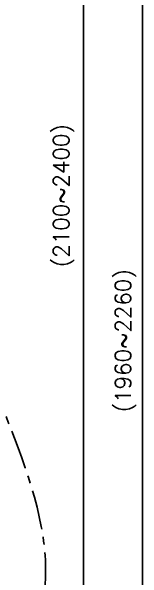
# Model space of a CAD drawing. Extents: x 1919 to 2339, y -1533 to -939.
# Drawn here: x 2132.4 to 2161.5, y -1402.4 to -1276.3 of the extents above; entities that cross this region are included whole.
import ezdxf

# ---------------------------------------------------------------- set-up
doc = ezdxf.new("R2010")
doc.units = 0
doc.header["$LTSCALE"] = 7
doc.header["$MEASUREMENT"] = 0
doc.linetypes.add('CENTER', pattern=[2, 1.25, -0.25, 0.25, -0.25])
doc.layers.add('CL', color=1, linetype='CENTER')
doc.layers.add('D', color=2, linetype='CONTINUOUS')
doc.styles.add('GHS', font='romans', dxfattribs={"bigfont": 'ghs'})

msp = doc.modelspace()

# ---------------------------------------------------------------- linework, layer by layer
at = {"layer": 'CL', "color": 1, "linetype": 'CENTER'}
msp.add_spline([(2098.18, -1416.95), (2100.98, -1432.48), (2130.03, -1423.89), (2127.92, -1358.23), (2107.86, -1285.06), (2107.59, -1282.71)], degree=3, dxfattribs=at)
at = {"layer": 'D'}
for p, q in [((2148.41, -1177.6), (2148.41, -1483.07)), ((2161.54, -1196.08), (2161.54, -1483.07))]:
    msp.add_line(p, q, dxfattribs=at)

# ---------------------------------------------------------------- texts
at = {"layer": 'D', "char_height": 3.5, "attachment_point": 5, "rotation": 90, "style": 'GHS'}
for s, insert in [('\\A1;(2100~2400)', (2144.03, -1317.3)), ('\\A1;({\\H1x;1960~2260})', (2157.78, -1349.55))]:
    msp.add_mtext(s, dxfattribs=dict(at, insert=insert))

doc.saveas('drawing.dxf')
